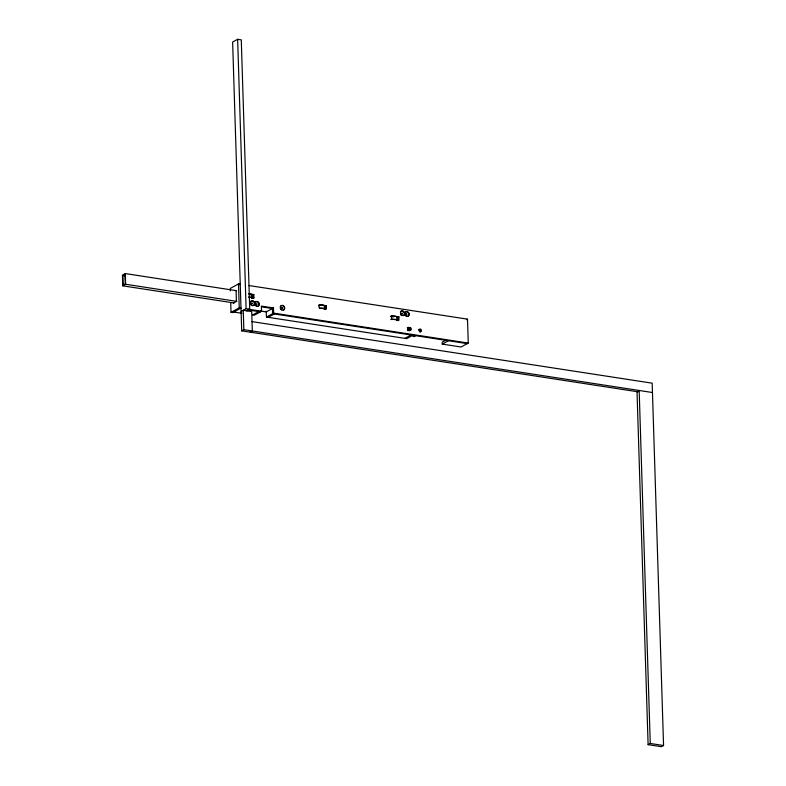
<?xml version="1.0" encoding="UTF-8"?>
<svg xmlns="http://www.w3.org/2000/svg" width="786" height="786" viewBox="0 0 786 786"><rect width="100%" height="100%" fill="white"/><g stroke="black" fill="none" stroke-linecap="round" stroke-linejoin="round"><path stroke-width="1.18" d="M256.55 304.516C256.511 302.669 257.916 304.899 255.843 304.094M401.921 314.027L401.253 313.506M406.431 314.724C406.166 312.592 408.042 315.235 405.989 314.046M246.725 310.932L249.732 309.281L241.273 39.86L237.637 39.3L232.627 42.041L241.705 330.857L638.193 391.841M236.527 290.682L125.308 273.577L122.439 275.139L122.783 285.839L234.002 302.944M122.822 275.611L124.974 274.442L125.269 283.795L123.117 284.974L122.822 275.611L125.239 275.984M122.783 285.839L125.642 284.267L236.861 301.382M239.209 284.768L240.241 284.198L238.502 283.933L230.288 288.433L230.357 290.82M233.383 303.082L236.429 301.411L236.085 290.388M250.626 294.779L252.797 295.114L252.905 298.454L253.937 297.894L253.829 294.554L251.766 295.674L251.844 297.904M231.035 312.337L239.249 307.837L240.988 308.102L232.774 312.602L231.035 312.337L230.73 302.777M241.096 311.472L246.106 308.721L249.732 309.281M258.771 311.561L252.62 314.931L254.35 315.196L261.541 311.266L261.374 306.108L273.469 307.965L273.626 313.123L266.444 317.063L266.257 311.158M273.469 307.965L266.277 311.904L260.235 310.971M241.705 330.857L243.857 329.678L652.468 392.528M268.183 317.328L274.334 313.958M250.164 332.164L252.316 330.985L251.707 311.59L243.247 310.293L243.857 329.678M326.347 305.705L319.096 304.585L319.195 307.935L326.455 309.045L326.347 305.705L324.284 306.835L324.363 309.055M390.701 319.647L391.733 319.087L398.983 320.207L398.885 316.856L391.625 315.746L390.603 316.306L393.845 316.807M398.885 316.856L396.822 317.986L396.891 320.216M407.492 327.909A1.405 1.14 61.3 0 1 407.806 327.919L410.046 327.536A1.405 1.14 61.3 0 1 411.294 329.059A1.405 1.14 61.3 0 1 410.125 330.208L409.103 330.778M407.276 329.118L410.046 327.536M407.895 330.592L410.125 330.208M404.937 338.363L411.098 334.993M412.837 335.258L406.676 338.628L266.444 317.063M412.935 336.467L414.772 335.465M413.976 336.634L415.863 335.573M466.481 319.725L467.513 319.155L468.26 343.06L461.077 346.999L442.263 344.101L442.204 342.175L446.31 339.935M442.263 344.101L448.423 340.731M650.258 743.477L639.165 390.485L637.014 391.664L648.106 744.656L650.258 743.477L663.561 745.521L652.174 383.175L252.021 321.621M663.561 745.521L661.409 746.7L648.106 744.656M248.7 285.505L467.513 319.155M248.622 293.748L253.829 294.554M248.73 297.088L253.937 297.894M407.315 327.595L409.742 327.968M407.806 327.919L409.015 328.106A1.405 1.14 61.3 0 1 409.938 330.513M261.561 306.854L272.437 308.534M248.238 309.212L261.541 311.266M273.626 313.123L468.26 343.06M248.189 309.93L260.51 311.826M467.238 343.62L272.604 313.683L272.418 307.788M233.806 312.042L242.029 313.3M401.951 313.722C403.12 314.42 402.108 311.983 401.931 313.565M397.854 317.426L397.962 320.767M391.625 315.746L391.733 319.087M325.316 306.265L325.424 309.605M237.637 39.3L246.106 308.721M238.502 283.933L239.249 307.837M125.308 273.577L125.642 284.267M249.044 297.059A2.81 0.865 -1.8 0 1 251.432 298.297M248.946 293.905A2.81 0.865 -1.8 0 1 251.333 295.133M392.725 319.529A2.81 0.865 -1.8 0 1 395.839 319.509A2.81 0.865 -1.8 0 1 396.812 320.393M391.192 317.151A2.81 0.865 -1.8 0 1 394.759 316.227A2.81 0.865 -1.8 0 1 396.419 317.456M319.607 308.525A2.81 0.865 -1.8 0 1 322.997 308.299A2.81 0.865 -1.8 0 1 324.274 309.242M318.762 305.774A2.81 0.865 -1.8 0 1 322.231 305.066A2.81 0.865 -1.8 0 1 324.176 306.078M401.784 315.579A2.456 2.004 61.3 0 1 401.263 315.265M400.811 314.822A2.456 2.004 61.3 0 1 400.457 314.292M400.388 311.954A2.456 2.004 61.3 0 1 403.699 311.973A2.456 2.004 61.3 0 1 403.375 315.589M405.222 312.209A2.456 2.004 61.3 0 1 408.563 313.211A2.456 2.004 61.3 0 1 407.384 316.444M406.843 316.434A2.456 2.004 61.3 0 1 405.321 315.52M404.977 314.98A2.456 2.004 61.3 0 1 404.898 312.641M250.282 302.374A2.456 2.004 61.3 0 1 252.994 301.205A2.456 2.004 61.3 0 1 254.291 304.575A2.456 2.004 61.3 0 1 251.353 305.155M250.901 304.722A2.456 2.004 61.3 0 1 250.321 303.583M256.383 306.167A2.456 2.004 61.3 0 1 255.863 305.852M255.411 305.41A2.456 2.004 61.3 0 1 255.44 301.981A2.456 2.004 61.3 0 1 258.545 302.915A2.456 2.004 61.3 0 1 257.975 306.176M281.771 310.067A2.456 2.004 61.3 0 1 280.229 308.181M280.189 306.972A2.456 2.004 61.3 0 1 283.481 306.235A2.456 2.004 61.3 0 1 283.373 310.087M418.525 329.707A1.405 1.14 61.3 0 1 420.215 330.326A1.405 1.14 61.3 0 1 419.94 332.134M408.916 330.022A1.405 1.14 61.3 0 1 407.669 328.499A1.405 1.14 61.3 0 1 408.838 327.349M407.521 330.199A2.27 1.12 -81.3 0 1 408.848 330.484M251.972 303.131L252.679 303.553L251.972 303.131M281.879 307.729L282.587 308.151L281.879 307.729M400.496 312.877A2.456 2.004 61.3 0 0 403.739 315.392A2.456 2.004 61.3 0 0 403.611 311.344A2.456 2.004 61.3 0 0 400.496 312.877M405.016 313.575A2.456 2.004 61.3 0 0 408.248 316.09A2.456 2.004 61.3 0 0 408.121 312.032A2.456 2.004 61.3 0 0 405.016 313.575M250.587 302.767A2.456 2.004 61.3 0 0 253.819 305.282A2.456 2.004 61.3 0 0 253.691 301.235A2.456 2.004 61.3 0 0 250.587 302.767M255.096 303.465A2.456 2.004 61.3 0 0 258.339 305.98A2.456 2.004 61.3 0 0 258.211 301.932A2.456 2.004 61.3 0 0 255.096 303.465M280.494 307.375A2.456 2.004 61.3 0 0 283.736 309.89A2.456 2.004 61.3 0 0 283.608 305.833A2.456 2.004 61.3 0 0 280.494 307.375M419.076 329.914A1.405 1.14 61.3 0 0 420.697 331.682A1.405 1.14 61.3 0 0 421.031 329.472A1.405 1.14 61.3 0 0 419.076 329.914"/></g></svg>
